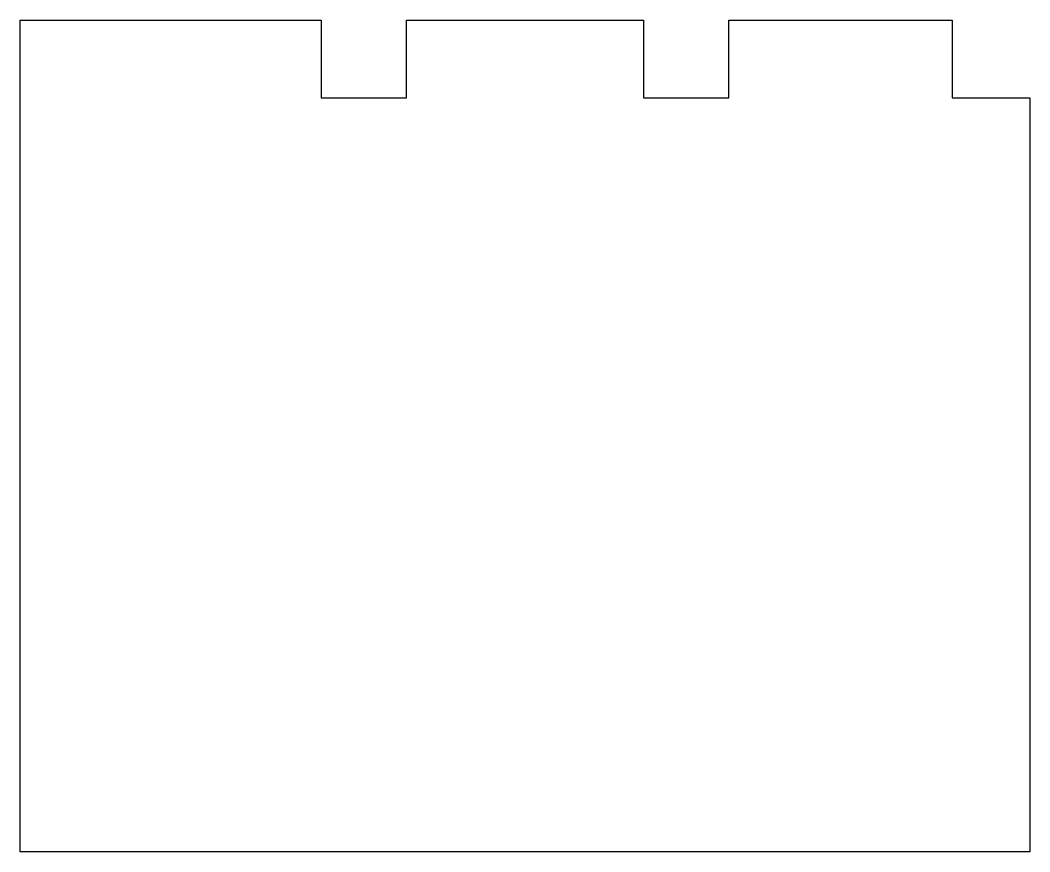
# Model space of a CAD drawing. Header units: millimetres. Extents: x -130 to 130, y -107 to 107.
import ezdxf

# ---------------------------------------------------------------- set-up
doc = ezdxf.new("R2010")
doc.units = ezdxf.units.MM

msp = doc.modelspace()

# ---------------------------------------------------------------- linework, layer by layer
at = {"color": 7, "linetype": 'Continuous', "lineweight": 25}
for p, q in [((-130, -107), (-130, 107)), ((-130, 107), (-52.5, 107)), ((-52.5, 107), (-52.5, 87)), ((-30.5, 87), (-30.5, 107)), ((-30.5, 107), (-22.5, 107)), ((22.5, 107), (30.5, 107)), ((30.5, 107), (30.5, 87)), ((52.5, 87), (52.5, 107)), ((52.5, 107), (110, 107)), ((110, 107), (110, 87)), ((-52.5, 87), (-30.5, 87)), ((30.5, 87), (52.5, 87)), ((110, 87), (130, 87)), ((130, 87), (130, -107)), ((130, -107), (-130, -107))]:
    msp.add_line(p, q, dxfattribs=at)
msp.add_line((-22.5, 107), (22.5, 107))

doc.saveas('drawing.dxf')
